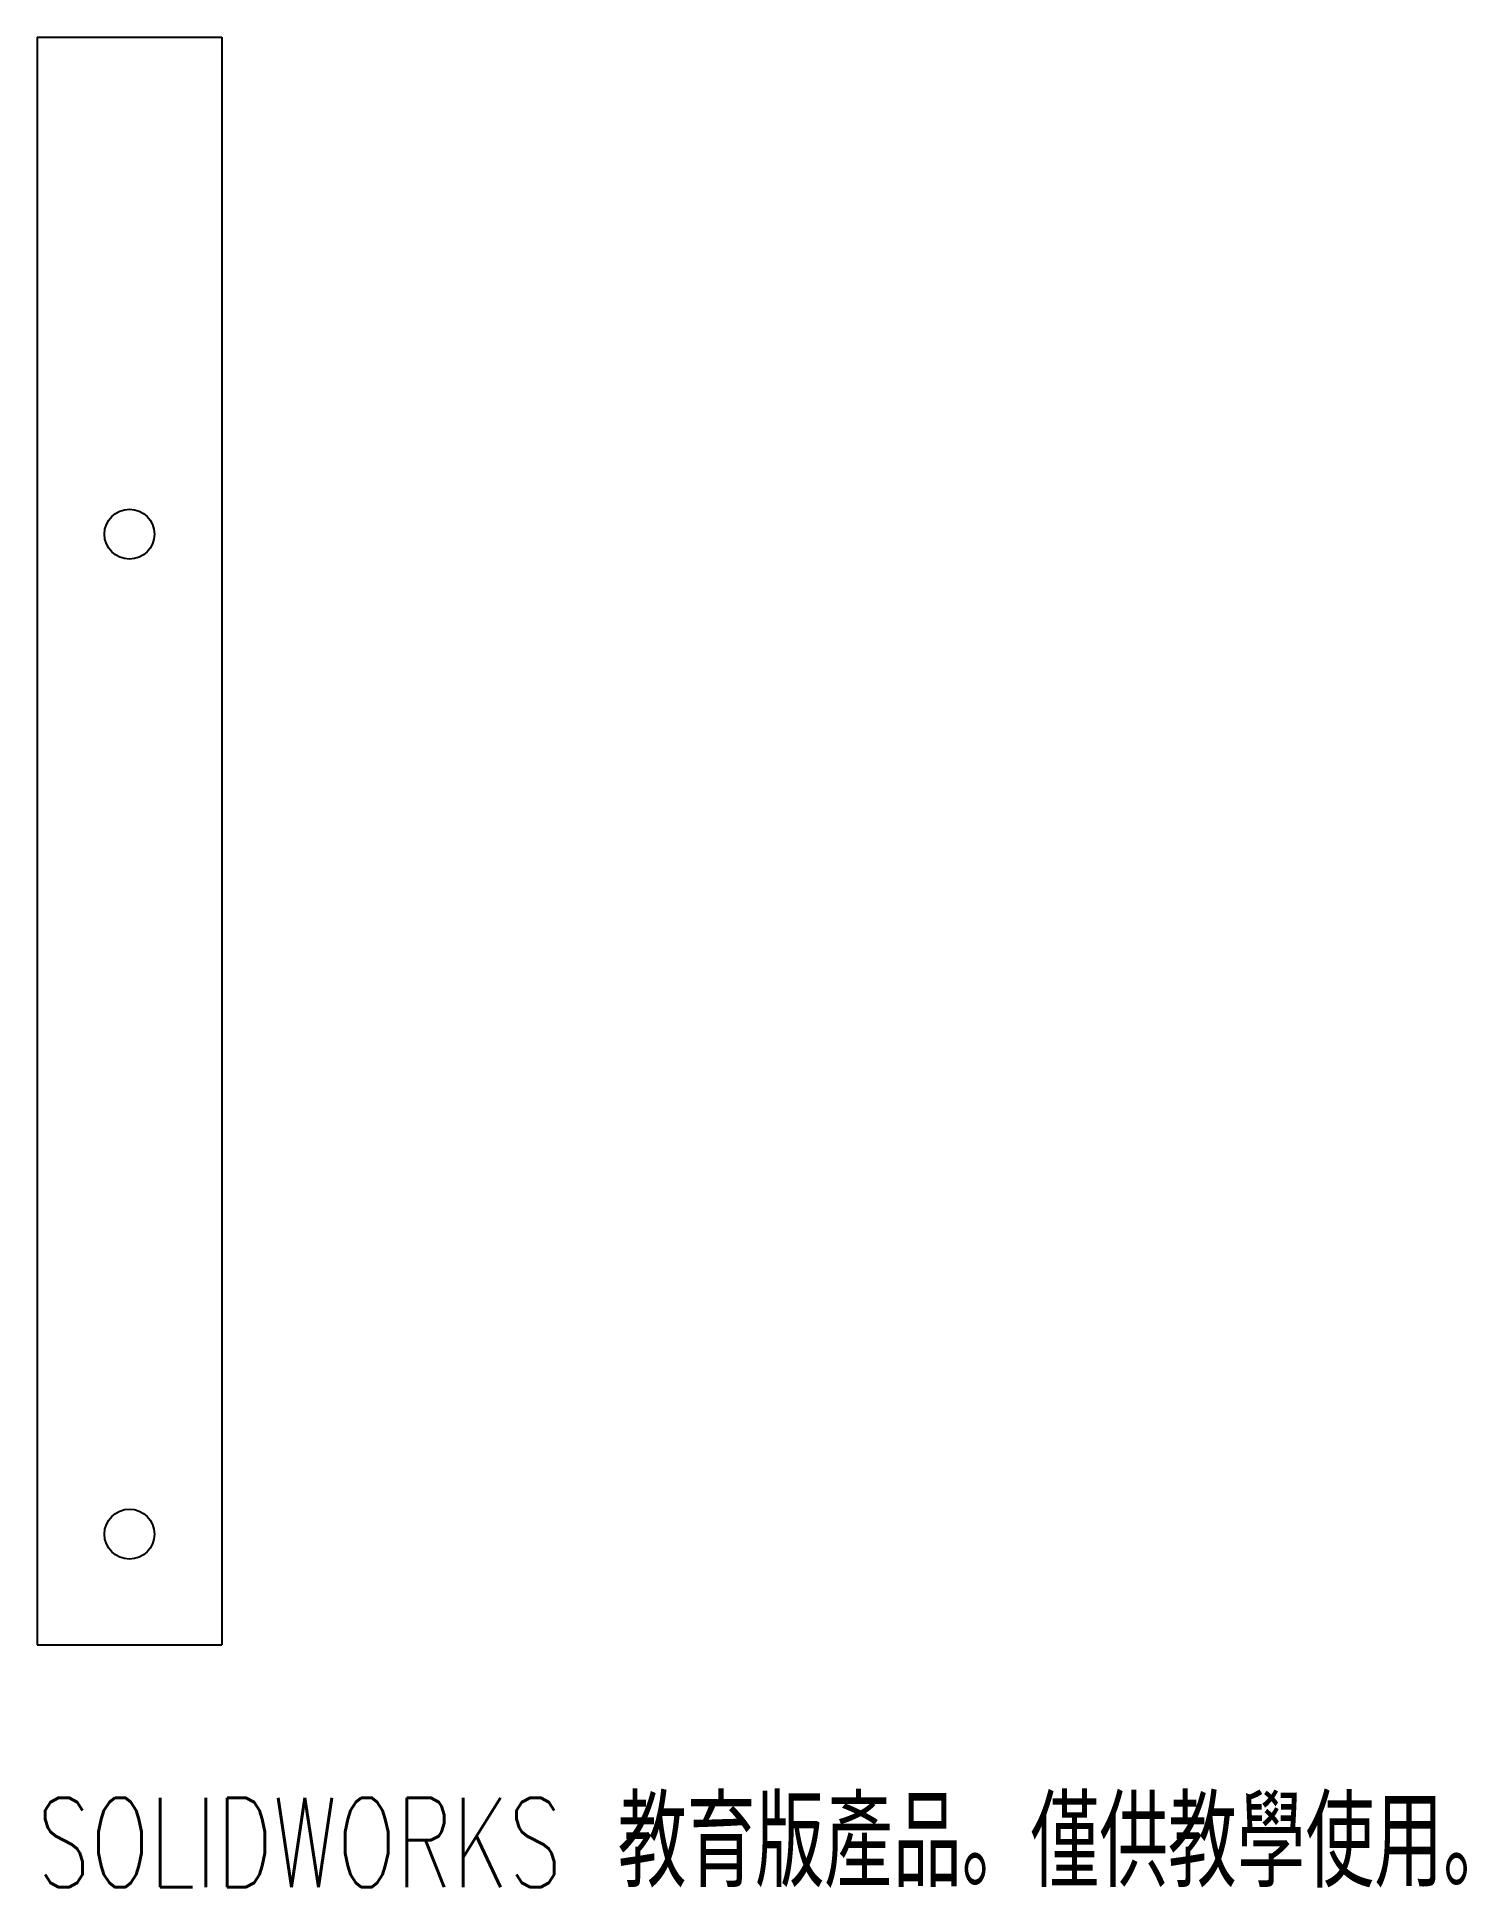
# Paper-space layout '_後視' of a CAD drawing. Header units: millimetres. Extents: x -5 to 72, y -13 to 87.
import ezdxf

# ---------------------------------------------------------------- set-up
doc = ezdxf.new("R2010")
doc.units = ezdxf.units.MM
doc.styles.add('SLDTEXTSTYLE0', font='TXT', dxfattribs={"width": 0.7, "bigfont": 'bigfont'})

psp = doc.layouts.new('_後視')

# ---------------------------------------------------------------- linework, layer by layer
at = {"color": 7, "linetype": 'Continuous', "lineweight": 25}
for p, q in [((-5, 87), (5, 87)), ((-5, 87), (-5, 0)), ((5, 87), (5, 0)), ((-5, 0), (5, 0))]:
    psp.add_line(p, q, dxfattribs=at)
for centre in [(0, 60.1), (0, 6)]:
    psp.add_circle(centre, 1.35, dxfattribs=at)

# ---------------------------------------------------------------- texts
at = {"color": 7, "linetype": 'Continuous', "insert": (-5, -8.27), "char_height": 4.8336, "attachment_point": 1, "style": 'SLDTEXTSTYLE0'}
psp.add_mtext('SOLIDWORKS 教育版產品。僅供教學使用。', dxfattribs=at)

doc.saveas('drawing.dxf')
